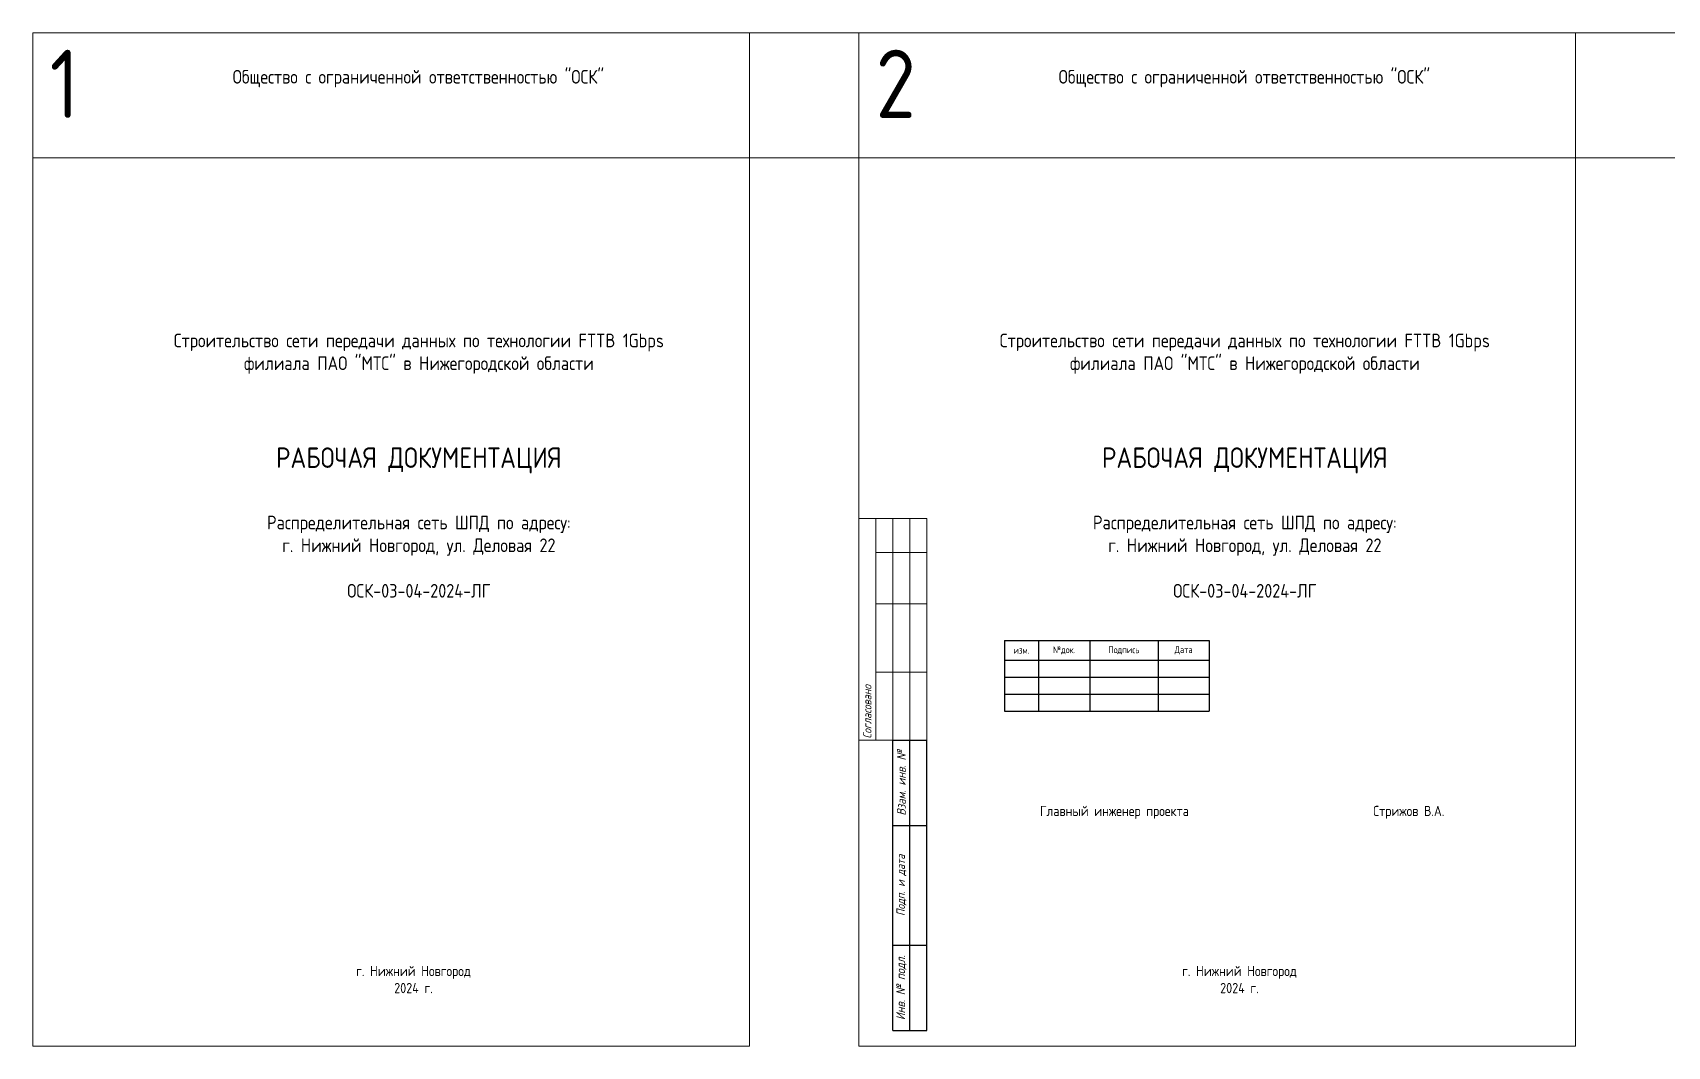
# Model space of a CAD drawing. Extents: x 6775 to 13793, y 2665 to 3972.
# Drawn here: x 6775 to 7253.9, y 3675 to 3972 of the extents above; entities that cross this region are included whole.
import ezdxf

# ---------------------------------------------------------------- set-up
doc = ezdxf.new("R2010")
doc.units = 0
doc.header["$MEASUREMENT"] = 0
doc.layers.get('0').update_dxf_attribs({"linetype": 'CONTINUOUS'})
doc.layers.get('Defpoints').update_dxf_attribs({"linetype": 'CONTINUOUS'})
doc.layers.add('ВЭ', color=1, linetype='CONTINUOUS')
doc.layers.add('тадлицы и текст', color=7, linetype='CONTINUOUS')
doc.styles.add('shih75-3', font='isocpeur.ttf', dxfattribs={"width": 0.85, "oblique": 15, "height": 3})
doc.styles.add('мой', font='', dxfattribs={"width": 0.9, "height": 3})
doc.styles.add('мой-2', font='', dxfattribs={"width": 0.9, "height": 2})
doc.styles.get('мой').set_extended_font_data('GOST Common')
doc.styles.get('мой-2').set_extended_font_data('GOST Common')

# ---------------------------------------------------------------- blocks, each defined once
blk = doc.blocks.new('*T6')
at = {"color": 0, "linetype": 'ByBlock', "lineweight": -2, "transparency": 16777216}
for p, q in [((0, 0), (60, 0)), ((0, 0), (0, -20.67)), ((10, 0), (10, -20.67)), ((25, 0), (25, -20.67)), ((45, 0), (45, -20.67)), ((60, 0), (60, -20.67)), ((0, -5.67), (60, -5.67)), ((0, -10.67), (60, -10.67)), ((0, -15.67), (60, -15.67)), ((0, -20.67), (60, -20.67))]:
    blk.add_line(p, q, dxfattribs=at)
at = {"color": 7, "transparency": 16777216, "char_height": 2, "attachment_point": 5, "style": 'мой-2'}
for s, insert, width in [('изм.', (5, -2.83), 7), ('№док.', (17.5, -2.83), 12), ('Подпись', (35, -2.83), 17), ('Дата', (52.5, -2.83), 12)]:
    blk.add_mtext(s, dxfattribs=dict(at, insert=insert, width=width))
blk = doc.blocks.new('*T2')
at = {"layer": 'тадлицы и текст', "color": 0, "linetype": 'ByBlock', "lineweight": 13, "transparency": 16777216}
for p, q in [((0, 0), (0, 65)), ((0, 65), (20, 65)), ((5, 0), (5, 65)), ((10, 0), (10, 65)), ((15, 0), (15, 65)), ((20, 0), (20, 65)), ((5, 55), (20, 55)), ((5, 40), (20, 40)), ((5, 20), (20, 20)), ((0, 0), (20, 0))]:
    blk.add_line(p, q, dxfattribs=at)
at = {"layer": 'тадлицы и текст', "color": 0, "lineweight": 9, "transparency": 16777216, "insert": (2.5, 0.5), "char_height": 2.5, "width": 64, "attachment_point": 4, "rotation": 90, "style": 'shih75-3'}
blk.add_mtext('{\\C256;Согласовано}', dxfattribs=at)
blk = doc.blocks.new('*T3')
at = {"layer": 'тадлицы и текст', "color": 0, "linetype": 'ByBlock', "lineweight": 30, "transparency": 16777216}
for p, q in [((0, 0), (0, 85)), ((0, 85), (10, 85)), ((5, 0), (5, 85)), ((10, 0), (10, 85)), ((0, 60), (10, 60)), ((0, 25), (10, 25)), ((0, 0), (10, 0))]:
    blk.add_line(p, q, dxfattribs=at)
at = {"layer": 'тадлицы и текст', "color": 0, "lineweight": 9, "transparency": 16777216, "attachment_point": 5, "rotation": 90, "style": 'shih75-3'}
for s, insert, char_height, width in [('Взам. инв. №', (2.5, 72.5), 2.62, 24), ('Подп. и дата', (2.5, 42.5), 2.5, 34), ('Инв. № подл.', (2.5, 12.5), 2.62, 24)]:
    blk.add_mtext(s, dxfattribs=dict(at, insert=insert, char_height=char_height, width=width))
blk = doc.blocks.new('штамп 2')
for name, p in [('*T2', (-19.02, 85)), ('*T3', (-9.02, 0))]:
    blk.add_blockref(name, p)
blk = doc.blocks.new('*T13')
at = {"layer": 'Defpoints', "color": 8, "linetype": 'ByBlock', "lineweight": 0, "transparency": 16777216}
for p, q in [((0, 0), (7018, 0)), ((0, 0), (0, -36.67)), ((242, 0), (242, -36.67)), ((484, 0), (484, -36.67)), ((726, 0), (726, -36.67)), ((968, 0), (968, -36.67)), ((1210, 0), (1210, -36.67)), ((1452, 0), (1452, -36.67)), ((1694, 0), (1694, -36.67)), ((1936, 0), (1936, -36.67)), ((2178, 0), (2178, -36.67)), ((2420, 0), (2420, -36.67)), ((2662, 0), (2662, -36.67)), ((2904, 0), (2904, -36.67)), ((3146, 0), (3146, -36.67)), ((3388, 0), (3388, -36.67)), ((3630, 0), (3630, -36.67)), ((3872, 0), (3872, -36.67)), ((4114, 0), (4114, -36.67)), ((4356, 0), (4356, -36.67)), ((4598, 0), (4598, -36.67)), ((4840, 0), (4840, -36.67)), ((5082, 0), (5082, -36.67)), ((5324, 0), (5324, -36.67)), ((5566, 0), (5566, -36.67)), ((5808, 0), (5808, -36.67)), ((6050, 0), (6050, -36.67)), ((6292, 0), (6292, -36.67)), ((6534, 0), (6534, -36.67)), ((6776, 0), (6776, -36.67)), ((0, -36.67), (7018, -36.67))]:
    blk.add_line(p, q, dxfattribs=at)
at = {"layer": 'Defpoints', "color": 0, "linetype": 'ByBlock', "lineweight": -2, "transparency": 16777216}
blk.add_line((7018, 0), (7018, -36.67), dxfattribs=at)
at = {"layer": 'Defpoints', "color": 5, "linetype": 'Continuous', "lineweight": 0, "transparency": 16777216, "char_height": 20, "width": 232, "attachment_point": 1, "style": 'мой'}
for s, insert in [('1', (5, -5)), ('2', (247, -5)), ('3', (489, -5)), ('4', (731, -5)), ('5', (973, -5)), ('6', (1215, -5)), ('7', (1457, -5)), ('8', (1699, -5)), ('9', (1941, -5)), ('10', (2183, -5)), ('11', (2425, -5)), ('12', (2667, -5)), ('13', (2909, -5)), ('14', (3151, -5)), ('16', (3393, -5)), ('17', (3635, -5)), ('18', (3877, -5)), ('19', (4119, -5)), ('{\\fGOST Common|b0|i0|c204|p34;24', (4361, -5)), ('25', (4603, -5)), ('23', (4845, -5)), ('28', (5087, -5)), ('29', (5329, -5)), ('33', (5571, -5)), ('34', (5813, -5)), ('35', (6055, -5)), ('36', (6297, -5)), ('37', (6539, -5)), ('38', (6781, -5))]:
    blk.add_mtext(s, dxfattribs=dict(at, insert=insert))
blk = doc.blocks.new('*U14')
at = {"layer": 'ВЭ', "color": 250, "linetype": 'ByBlock', "lineweight": 18}
blk.add_lwpolyline([(-105, -148.5), (105, -148.5), (105, 148.5), (-105, 148.5), (-105, -148.5)], dxfattribs=at)
blk = doc.blocks.new('*U15')
at = {"layer": 'Defpoints', "color": 0, "linetype": 'ByBlock', "lineweight": -2, "transparency": 16777216}
for p in [(0, 0), (242, 0)]:
    blk.add_blockref('*U14', p, dxfattribs=at)

msp = doc.modelspace()

# ---------------------------------------------------------------- block references
for name, p in [('*T13', (6775, 3972)), ('штамп 2', (7036.02, 3679.67)), ('*T6', (7059.71, 3793.86))]:
    msp.add_blockref(name, p)
at = {"layer": 'Defpoints'}
msp.add_blockref('*U15', (6880, 3823.5), dxfattribs=at)

# ---------------------------------------------------------------- texts
at = {"style": 'мой'}
for s, insert, char_height, width, attachment_point in [('\\pxqc;Общество с ограниченной ответственностью "ОСК"', (6888, 3958.54), 4, 155, 5), ('\\pxqc;Общество с ограниченной ответственностью "ОСК"', (7130, 3958.54), 4, 155, 5), ('{\\H1.33333x;Строительство сети передачи данных по технологии FTTB 1Gbps филиала ПАО "МТС" в Нижегородской области\\P\\H1.5x;\\P\\PРАБОЧАЯ ДОКУМЕНТАЦИЯ\\H0.85715x;\\P\\H0.58333x;\\P\\P\\H1.33333x;Распределительная сеть ШПД по адресу:  \\Pг. Нижний Новгород, ул. Деловая 22 \\P\\PОСК-03-04-2024-ЛГ}', (6888.14, 3845.14), 3, 154.1412, 5), ('{\\fGOST Common|b0|i0|c204|p34;\\H1.33333x;Строительство сети передачи данных по технологии FTTB 1Gbps филиала ПАО "МТС" в Нижегородской области\\fGOST Common|b0|i0|c0|p34;\\P\\H1.5x;\\P\\P\\fGOST Common|b0|i0|c204|p34;РАБОЧАЯ ДОКУМЕНТАЦИЯ\\fGOST Common|b0|i0|c0|p34;\\H0.85715x;\\P\\H0.58333x;\\P\\P\\fGOST Common|b0|i0|c204|p34;\\H1.33333x;Распределительная сеть ШПД по адресу: \\fGOST Common|b0|i0|c0|p34; \\P\\fGOST Common|b0|i0|c204|p34;г. Нижний Новгород\\fGOST Common|b0|i0|c0|p34;, \\fGOST Common|b0|i0|c204|p34;ул. Деловая 22\\fGOST Common|b0|i0|c0|p34; \\P\\P\\fGOST Common|b0|i0|c204|p34;ОСК-03-04-2024-ЛГ}', (7130.14, 3845.14), 3, 154.1412, 5), ('\\pxql;^I^IГлавный инженер проекта ^I^I^I^I^I{\\C1; }Стрижов В.А.', (7128.62, 3743.55), 3, 165, 5), ('\\pxqc;г. Нижний Новгород\\P2024 г.', (6886.56, 3698.56), 3, 44.8131, 2), ('\\pxqc;г. Нижний Новгород\\P2024 г.', (7128.56, 3698.56), 3, 44.8131, 2)]:
    msp.add_mtext(s, dxfattribs=dict(at, insert=insert, char_height=char_height, width=width, attachment_point=attachment_point))

doc.saveas('drawing.dxf')
